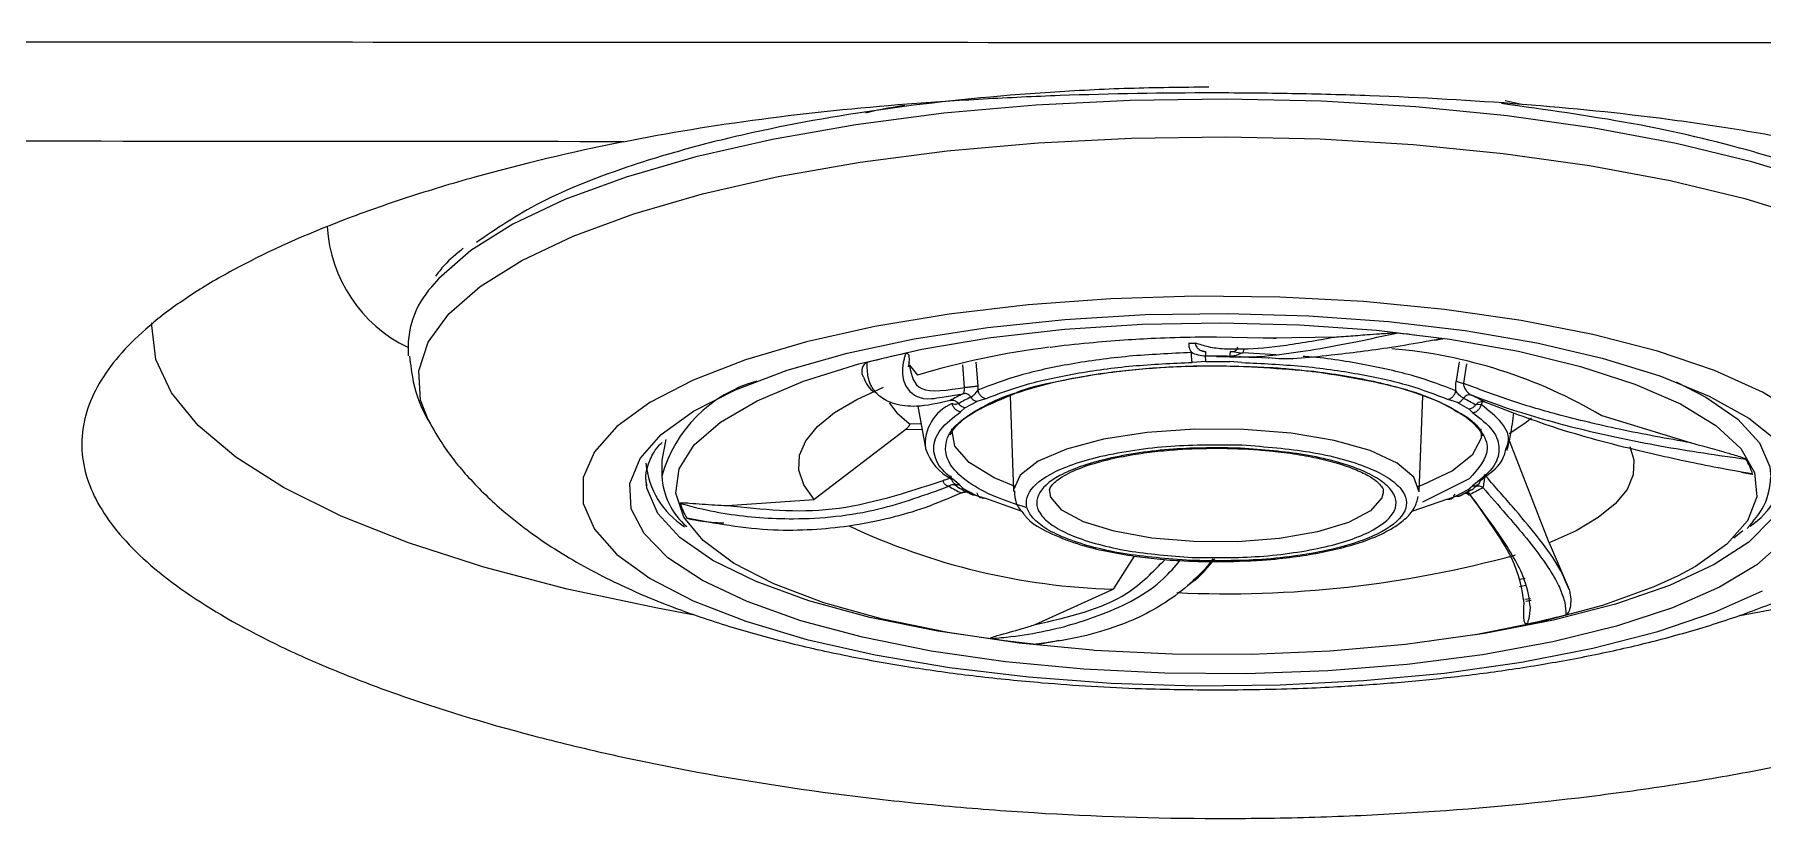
# Model space of a CAD drawing. Header units: inches. Extents: x 2 to 86, y -22 to 129.
# Drawn here: x 45.304 to 47.438, y 79.015 to 79.984 of the extents above; entities that cross this region are included whole.
import ezdxf

# ---------------------------------------------------------------- set-up
doc = ezdxf.new("R2010")
doc.units = ezdxf.units.IN
doc.header["$MEASUREMENT"] = 0
doc.layers.add('BDIM_CYAN', color=4, linetype='Continuous')

# ---------------------------------------------------------------- blocks, each defined once
blk = doc.blocks.new('2026 RHYTHM')
at = {"layer": 'BDIM_CYAN', "color": 3}
for p, q in [((44.7472, 78.9169), (44.7692, 78.9121)), ((44.3905, 78.6251), (44.4482, 78.6239)), ((44.4551, 78.6239), (44.5408, 78.6252)), ((44.3768, 78.6067), (44.3724, 78.6077)), ((44.4227, 78.6044), (44.4078, 78.6068)), ((44.4243, 78.6104), (44.4229, 78.6055)), ((44.4643, 78.6029), (44.4229, 78.6055)), ((44.0101, 78.5879), (44.011, 78.5933)), ((44.0102, 78.591), (44.0112, 78.589)), ((44.011, 78.5899), (44.0209, 78.5778)), ((44.0792, 78.5626), (44.0769, 78.5904)), ((44.0931, 78.594), (44.0955, 78.5644)), ((44.3773, 78.5946), (44.3605, 78.5935)), ((44.3773, 78.5946), (44.4068, 78.5945)), ((44.4218, 78.5934), (44.4068, 78.5945)), ((44.6902, 78.5942), (44.6864, 78.5708)), ((44.6993, 78.5916), (44.6954, 78.5677)), ((44.0955, 78.5644), (44.0956, 78.5594)), ((44.0215, 78.5395), (44.0313, 78.4855)), ((44.0513, 78.5507), (44.0772, 78.5546)), ((44.0796, 78.5374), (44.0742, 78.5324)), ((44.0796, 78.5374), (44.0944, 78.5453)), ((44.105, 78.5487), (44.0944, 78.5453)), ((44.1356, 78.5523), (44.1398, 78.4339)), ((44.6408, 78.4334), (44.6453, 78.5523)), ((44.6881, 78.5438), (44.6766, 78.5478)), ((44.6881, 78.5438), (44.7027, 78.5359)), ((44.7072, 78.5314), (44.7027, 78.5359)), ((44.7176, 78.5415), (44.7106, 78.5409)), ((44.7191, 78.5458), (44.7176, 78.5415)), ((44.0107, 78.518), (44.0254, 78.5178)), ((44.8663, 78.5277), (44.9767, 78.4941)), ((43.7103, 78.4981), (43.7053, 78.4728)), ((44.0065, 78.5107), (43.8932, 78.4243)), ((44.0268, 78.5103), (44.0065, 78.5107)), ((44.8016, 78.3705), (44.7525, 78.4965)), ((43.7053, 78.4728), (43.7053, 78.453)), ((43.6867, 78.4384), (43.6856, 78.4507)), ((44.0616, 78.4539), (44.0631, 78.4491)), ((44.0735, 78.442), (44.078, 78.4374)), ((44.0926, 78.4296), (44.078, 78.4374)), ((44.0851, 78.4319), (44.0891, 78.4314)), ((44.0926, 78.4296), (44.1041, 78.4256)), ((44.5965, 78.4349), (44.5964, 78.4324)), ((44.7027, 78.4495), (44.6449, 78.421)), ((44.7011, 78.4359), (44.6862, 78.4281)), ((44.6907, 78.4284), (44.7064, 78.4366)), ((44.7011, 78.4359), (44.7065, 78.441)), ((44.7089, 78.4384), (44.7126, 78.4422)), ((43.7861, 78.4167), (43.8932, 78.4243)), ((44.1503, 78.4093), (44.1041, 78.4256)), ((44.6757, 78.4247), (44.6316, 78.4093)), ((44.6757, 78.4247), (44.6862, 78.4281)), ((44.8016, 78.3705), (44.8261, 78.3131)), ((45.0406, 78.3855), (45.0296, 78.3762)), ((44.2888, 78.3543), (44.2626, 78.3132)), ((44.7647, 78.3258), (44.7719, 78.3271)), ((44.1664, 78.2696), (44.2626, 78.3132)), ((44.7725, 78.3178), (44.7648, 78.3164)), ((44.7704, 78.2966), (44.7696, 78.3013)), ((44.7714, 78.3009), (44.7782, 78.3018)), ((44.7725, 78.2987), (44.7792, 78.2997))]:
    blk.add_line(p, q, dxfattribs=at)
at = {"layer": 'BDIM_CYAN', "color": 3, "flags": 128}
for points in [[(44.7494, 78.8981), (44.6366, 78.9092), (44.5203, 78.9162), (44.4022, 78.9189), (44.2839, 78.9173), (44.1672, 78.9114), (44.0536, 78.9013), (43.9447, 78.8871), (43.842, 78.8691), (43.7471, 78.8474), (43.6612, 78.8225), (43.5855, 78.7946), (43.5212, 78.7642), (43.469, 78.7316), (43.4298, 78.6973), (43.4208, 78.687)], [(45.3607, 78.6845), (45.3574, 78.6886), (45.3208, 78.7232), (45.2711, 78.7563), (45.2091, 78.7873), (45.1356, 78.8158), (45.0516, 78.8415), (44.9584, 78.864), (44.8571, 78.883), (44.7494, 78.8981)], [(43.4168, 78.5218), (43.407, 78.547), (43.4049, 78.5829), (43.4166, 78.6186), (43.442, 78.6536), (43.4807, 78.6874), (43.5322, 78.7195), (43.5958, 78.7496), (43.6705, 78.7771), (43.7553, 78.8018), (43.849, 78.8231), (43.9503, 78.8409), (44.0578, 78.8549), (44.17, 78.8648), (44.2853, 78.8707), (44.402, 78.8723), (44.5186, 78.8696), (44.6334, 78.8628), (44.7447, 78.8518)], [(44.7447, 78.8518), (44.8511, 78.8368), (44.951, 78.8181), (45.0431, 78.7959), (45.126, 78.7706), (45.1986, 78.7424), (45.2598, 78.7117), (45.3088, 78.6791), (45.3449, 78.645), (45.3677, 78.6097), (45.3767, 78.574), (45.3718, 78.5381), (45.3639, 78.5196)], [(44.6719, 78.659), (44.5719, 78.6686), (44.4686, 78.6741), (44.3639, 78.6752), (44.2597, 78.6721), (44.1578, 78.6647), (44.0601, 78.6532), (43.9682, 78.6379), (43.8839, 78.6189), (43.8087, 78.5966), (43.7438, 78.5714), (43.6904, 78.5438), (43.6496, 78.5142), (43.6219, 78.4832), (43.608, 78.4513), (43.608, 78.4192), (43.622, 78.3873), (43.6497, 78.3562), (43.6906, 78.3266), (43.744, 78.2989), (43.8089, 78.2736), (43.8842, 78.2512), (43.9686, 78.232), (44.0604, 78.2165), (44.1582, 78.2049), (44.2601, 78.1973), (44.3643, 78.194), (44.469, 78.195), (44.5722, 78.2003), (44.6723, 78.2097), (44.7673, 78.2232), (44.8555, 78.2404), (44.9355, 78.2611), (45.0057, 78.2849), (45.065, 78.3113)], [(45.1121, 78.528), (45.0648, 78.5567), (45.0055, 78.5833), (44.9352, 78.6072), (44.8552, 78.628), (44.7669, 78.6454), (44.6719, 78.659)], [(43.7457, 78.2813), (43.6998, 78.2897), (43.5883, 78.3134), (43.4853, 78.3405), (43.392, 78.3707), (43.3092, 78.4037), (43.2378, 78.4391), (43.1787, 78.4766), (43.1324, 78.5157), (43.0995, 78.5561), (43.0802, 78.5973), (43.0749, 78.6389), (43.0751, 78.6426)], [(44.1297, 78.2236), (44.038, 78.2368), (43.9531, 78.2539), (43.8768, 78.2743), (43.8104, 78.2979), (43.7554, 78.324), (43.7127, 78.3522), (43.6832, 78.382), (43.6674, 78.4127), (43.6657, 78.4438), (43.6782, 78.4746), (43.7044, 78.5046), (43.7441, 78.5332), (43.7963, 78.5598), (43.8601, 78.5838), (43.9342, 78.6049), (44.0171, 78.6227), (44.1074, 78.6367), (44.2031, 78.6467), (44.3025, 78.6525), (44.4036, 78.654), (44.5044, 78.6512), (44.603, 78.6441), (44.6975, 78.6328), (44.786, 78.6176), (44.8668, 78.5988), (44.9383, 78.5768), (44.9992, 78.5519), (45.0482, 78.5246), (45.0844, 78.4956)], [(45.091, 78.3728), (45.0579, 78.3434), (45.0119, 78.3158), (44.9538, 78.2904), (44.8847, 78.2677), (44.8059, 78.2483), (44.7191, 78.2324), (44.6259, 78.2203), (44.5281, 78.2124), (44.4276, 78.2087), (44.3264, 78.2094), (44.2265, 78.2144), (44.1297, 78.2236)], [(44.2374, 78.2378), (44.1465, 78.2466), (44.0585, 78.2596), (43.9776, 78.2764), (43.9055, 78.2966), (43.8437, 78.3198), (43.7936, 78.3456), (43.7561, 78.3733), (43.7322, 78.4023), (43.7224, 78.4321), (43.7267, 78.4621), (43.7452, 78.4915), (43.7775, 78.5197), (43.8228, 78.5462), (43.8802, 78.5703), (43.9485, 78.5917), (44.0262, 78.6097), (44.1116, 78.6241), (44.203, 78.6345), (44.2984, 78.6407), (44.3957, 78.6425), (44.493, 78.64), (44.588, 78.6332), (44.6788, 78.6221), (44.7635, 78.6072), (44.8402, 78.5886), (44.9074, 78.5668), (44.9635, 78.5423), (45.0074, 78.5155), (45.0381, 78.487), (45.0551, 78.4575), (45.0578, 78.4276), (45.0464, 78.3978), (45.0209, 78.369), (44.9821, 78.3415), (44.9607, 78.33)], [(45.7057, 78.6426), (45.7036, 78.6061), (45.688, 78.5648), (45.6587, 78.5242), (45.616, 78.4848), (45.5603, 78.4469), (45.4922, 78.411), (45.4124, 78.3775), (45.3217, 78.3466), (45.2212, 78.3188), (45.1119, 78.2944), (45.0371, 78.2805)], [(43.8932, 78.4243), (43.8804, 78.4422), (43.8745, 78.4604), (43.8753, 78.4787), (43.8831, 78.4968), (43.8975, 78.5145), (43.9186, 78.5316), (43.9459, 78.5478), (43.9791, 78.5629)], [(44.9584, 78.5693), (44.9949, 78.5506), (45.0346, 78.5232), (45.0612, 78.4943), (45.0741, 78.4645), (45.0753, 78.4516)], [(43.9862, 78.5434), (43.9956, 78.5312), (44.0107, 78.518)], [(44.7522, 78.5057), (44.7715, 78.5183), (44.7797, 78.5251)], [(44.1418, 78.4403), (44.1157, 78.451), (44.0847, 78.4698), (44.0671, 78.4901), (44.0636, 78.5111), (44.0637, 78.5119)], [(44.6408, 78.4334), (44.6344, 78.4516), (44.6138, 78.4691), (44.5802, 78.4845), (44.5356, 78.4971), (44.4825, 78.506), (44.4241, 78.5107), (44.3637, 78.511), (44.3048, 78.5069), (44.251, 78.4986), (44.2052, 78.4865), (44.1702, 78.4715), (44.1479, 78.4542), (44.1398, 78.4359), (44.1398, 78.4339)], [(44.717, 78.5113), (44.7172, 78.4998), (44.7064, 78.479), (44.6818, 78.4595), (44.6445, 78.4419), (44.6388, 78.4398)], [(44.9011, 78.4895), (44.9062, 78.473), (44.9053, 78.4548), (44.8976, 78.4366), (44.8831, 78.4189), (44.8621, 78.4018), (44.8348, 78.3856), (44.8016, 78.3705)], [(44.1674, 78.2449), (44.1372, 78.2483), (44.0462, 78.2615), (43.9621, 78.2785), (43.8868, 78.299), (43.8218, 78.3226), (43.7683, 78.3488), (43.7275, 78.3771), (43.7002, 78.4068), (43.6869, 78.4374), (43.6867, 78.4384)], [(44.5964, 78.4324), (44.5946, 78.4261), (44.5805, 78.4101), (44.5534, 78.3959), (44.5151, 78.3843), (44.4684, 78.3761), (44.4163, 78.372), (44.3625, 78.3721), (44.3105, 78.3765), (44.264, 78.3848), (44.2261, 78.3966), (44.1994, 78.411), (44.1857, 78.427), (44.1841, 78.4365)], [(45.095, 78.4493), (45.0927, 78.4316), (45.0773, 78.4011), (45.048, 78.3716), (45.0053, 78.3437), (44.95, 78.318), (44.8834, 78.2949), (44.8067, 78.275), (44.7216, 78.2587), (44.7043, 78.256)], [(44.9607, 78.33), (44.9306, 78.3161), (44.8675, 78.2933), (44.7944, 78.2736), (44.7126, 78.2573), (44.6239, 78.2449), (44.5303, 78.2366), (44.4336, 78.2326), (44.3361, 78.2329), (44.2397, 78.2376), (44.2374, 78.2378)]]:
    blk.add_lwpolyline(points, dxfattribs=at)
at = {"layer": 'BDIM_CYAN', "color": 3}
for centre, radius, start, end in [((43.4684, 78.7715), 0.177, 183.3628, 244.1633), ((43.5048, 78.6111), 0.1132, 137.875, 184.7094), ((44.4209, 76.879), 1.7613, 81.9023, 83.7368), ((44.2502, 77.4725), 1.1582, 102.1509, 104.5771), ((44.3104, 77.6095), 1.0107, 97.2064, 106.6428), ((44.3893, 77.4279), 1.1732, 89.122, 90.6009), ((44.5563, 78.0036), 0.6089, 59.3955, 85.2197), ((43.8683, 78.4075), 0.1693, 105.7209, 164.387), ((44.0843, 78.4929), 0.0537, 112.3866, 186.2105), ((44.1732, 78.3526), 0.2237, 115.4156, 119.9773), ((44.18, 78.3548), 0.2167, 115.4155, 119.9773), ((44.6038, 78.3607), 0.2095, 59.3521, 64.0174), ((44.6107, 78.3587), 0.2163, 59.3522, 64.0174), ((44.0947, 78.5086), 0.0674, 198.6585, 242.0435), ((44.9757, 78.4321), 0.0806, 16.9609, 31.3165), ((43.7883, 78.4778), 0.1031, 184.9027, 237.8102), ((43.7932, 78.4576), 0.0881, 182.9381, 229.4096), ((44.9927, 78.4768), 0.1027, 303.6348, 354.853), ((44.17, 78.6266), 0.2163, 239.3522, 244.0173), ((44.1769, 78.6202), 0.2095, 239.3521, 244.0174), ((44.5963, 78.6347), 0.2263, 295.4708, 298.5683), ((44.6075, 78.6328), 0.2238, 295.4164, 299.9769), ((43.8049, 78.443), 0.0806, 196.9609, 211.3165), ((44.2872, 79.134), 0.8211, 244.7268, 268.2819), ((44.403, 79.6547), 1.3471, 267.373, 285.3531), ((44.5303, 79.4026), 1.1582, 282.1509, 284.5773), ((44.3597, 79.9961), 1.7613, 261.9023, 263.737)]:
    blk.add_arc(centre, radius, start, end, dxfattribs=at)
for points, knots in [([(46.041, 78.9888), (45.7893, 78.9886), (45.2784, 78.9883), (44.5009, 78.9884), (43.7009, 78.9887), (42.8784, 78.9893), (41.856, 78.9904), (40.6633, 78.9922), (39.33, 78.9949), (38.4633, 78.9973), (38.041, 78.9986)], [0, 0, 0, 0, 0.0943803, 0.1915681, 0.2915658, 0.3943756, 0.5, 0.6749705, 0.841634, 1, 1, 1, 1]), ([(44.3811, 78.9336), (44.3481, 78.9333), (44.2822, 78.9326), (44.1505, 78.9259), (43.99, 78.9101), (43.8437, 78.8844), (43.7394, 78.8589), (43.6473, 78.8311), (43.5509, 78.793), (43.5006, 78.7585), (43.4762, 78.7417)], [0, 0, 0, 0, 0.084689, 0.169396, 0.342164, 0.514933, 0.599621, 0.684328, 0.846754, 1, 1, 1, 1]), ([(43.6577, 78.8662), (43.713, 78.8773), (43.7698, 78.8865), (43.8867, 78.9019), (43.9467, 78.9081), (44.0393, 78.9153), (44.0708, 78.9174), (44.1339, 78.9209), (44.1655, 78.9224), (44.2604, 78.9258), (44.324, 78.9269), (44.4196, 78.9268), (44.4516, 78.9265), (44.5156, 78.9254), (44.5477, 78.9245), (44.6438, 78.921), (44.7065, 78.9175), (44.8293, 78.9079), (44.8895, 78.9018), (44.9779, 78.8902), (45.0071, 78.8859), (45.0645, 78.8765), (45.0927, 78.8714), (45.1204, 78.8658)], [0, 0, 0, 0, 0.125, 0.125, 0.25, 0.25, 0.3125, 0.3125, 0.375, 0.375, 0.5, 0.5, 0.5625, 0.5625, 0.625, 0.625, 0.75, 0.75, 0.875, 0.875, 0.9375, 0.9375, 1, 1, 1, 1]), ([(43.9571, 78.9019), (43.9586, 78.9023), (43.9724, 78.9063), (43.9897, 78.9089), (44.0052, 78.9112)], [0, 0, 0, 0, 0.107922, 1, 1, 1, 1]), ([(45.2099, 78.7948), (45.202, 78.7993), (45.1784, 78.8126), (45.1241, 78.832), (45.0344, 78.8605), (44.9094, 78.8901), (44.7969, 78.9057), (44.7424, 78.9133)], [0, 0, 0, 0, 0.080089, 0.240698, 0.401341, 0.709375, 1, 1, 1, 1]), ([(43.6577, 78.8662), (43.371, 78.8664), (42.7976, 78.8668), (41.9376, 78.8677), (41.1498, 78.8688), (40.6486, 78.8696), (40.4342, 78.8699)], [0, 0, 0, 0, 0.266821, 0.533639, 0.800458, 1, 1, 1, 1]), ([(43.6578, 78.8662), (43.5927, 78.853), (43.5314, 78.8384), (43.4453, 78.8143), (43.4175, 78.8059), (43.3773, 78.7928), (43.3642, 78.7883), (43.3384, 78.7792), (43.3258, 78.7746), (43.2644, 78.7512), (43.2207, 78.7316), (43.1629, 78.7009), (43.145, 78.6905), (43.1201, 78.6745), (43.1121, 78.6691), (43.0968, 78.6582), (43.0895, 78.6527), (43.055, 78.6251), (43.0336, 78.6028), (43.0104, 78.5688), (43.0041, 78.5573), (42.9947, 78.5343), (42.9915, 78.5227), (42.9865, 78.4876), (42.9895, 78.4644), (43.0073, 78.4183), (43.0222, 78.3954), (43.0642, 78.3495), (43.0909, 78.3273), (43.1548, 78.2839), (43.1922, 78.2628), (43.2458, 78.2371), (43.2568, 78.232), (43.2795, 78.222), (43.2911, 78.2171), (43.3267, 78.2025), (43.3515, 78.193), (43.4291, 78.1656), (43.4851, 78.1484), (43.5756, 78.1246), (43.607, 78.117), (43.6708, 78.1027), (43.7034, 78.096), (43.8031, 78.0772), (43.8722, 78.0664), (43.962, 78.0553), (43.9802, 78.0532), (44.0168, 78.0493), (44.0352, 78.0475), (44.0907, 78.0424), (44.1278, 78.0395), (44.2396, 78.0326), (44.3148, 78.0302), (44.4096, 78.03), (44.4286, 78.0301), (44.4667, 78.0306), (44.4859, 78.031), (44.5429, 78.0326), (44.5806, 78.0342), (44.6926, 78.0407), (44.7657, 78.0471), (44.8554, 78.0578), (44.8732, 78.0601), (44.9087, 78.0649), (44.9264, 78.0675), (44.979, 78.0754), (45.0131, 78.0812), (45.1131, 78.0998), (45.1764, 78.1139), (45.2665, 78.1374), (45.2957, 78.1456), (45.3524, 78.1629), (45.3795, 78.1718), (45.4573, 78.1992), (45.5044, 78.2186), (45.5681, 78.2491), (45.5881, 78.2595), (45.6164, 78.2756), (45.6255, 78.281), (45.6429, 78.2918), (45.6513, 78.2972), (45.6912, 78.3245), (45.7175, 78.3468), (45.7485, 78.3809), (45.7574, 78.3923), (45.7686, 78.4097), (45.772, 78.4156), (45.7779, 78.4273), (45.7805, 78.4331), (45.7915, 78.4622), (45.7942, 78.4854), (45.7892, 78.5202), (45.7859, 78.5318), (45.7764, 78.5551), (45.77, 78.5667), (45.7465, 78.6012), (45.7249, 78.6236), (45.6838, 78.6565), (45.6686, 78.6673), (45.6437, 78.6834), (45.635, 78.6887), (45.6169, 78.6993), (45.6074, 78.7046), (45.5587, 78.7305), (45.5148, 78.7502), (45.4418, 78.7782), (45.4162, 78.7872), (45.3628, 78.8047), (45.3348, 78.8133), (45.2475, 78.8378), (45.1856, 78.8526), (45.1203, 78.8658)], [0, 0, 0, 0, 0.03125, 0.03125, 0.046875, 0.046875, 0.054687, 0.054687, 0.0625, 0.0625, 0.09375, 0.09375, 0.109375, 0.109375, 0.117187, 0.117187, 0.125, 0.125, 0.15625, 0.15625, 0.171875, 0.171875, 0.1875, 0.1875, 0.21875, 0.21875, 0.25, 0.25, 0.28125, 0.28125, 0.3125, 0.3125, 0.320312, 0.320312, 0.328125, 0.328125, 0.34375, 0.34375, 0.375, 0.375, 0.390625, 0.390625, 0.40625, 0.40625, 0.4375, 0.4375, 0.445313, 0.445313, 0.453125, 0.453125, 0.46875, 0.46875, 0.5, 0.5, 0.507813, 0.507813, 0.515625, 0.515625, 0.53125, 0.53125, 0.5625, 0.5625, 0.570313, 0.570313, 0.578125, 0.578125, 0.59375, 0.59375, 0.625, 0.625, 0.640625, 0.640625, 0.65625, 0.65625, 0.6875, 0.6875, 0.703125, 0.703125, 0.710938, 0.710938, 0.71875, 0.71875, 0.75, 0.75, 0.765625, 0.765625, 0.773438, 0.773438, 0.78125, 0.78125, 0.8125, 0.8125, 0.828125, 0.828125, 0.84375, 0.84375, 0.875, 0.875, 0.890625, 0.890625, 0.898438, 0.898438, 0.90625, 0.90625, 0.9375, 0.9375, 0.953125, 0.953125, 0.96875, 0.96875, 1, 1, 1, 1]), ([(43.4598, 78.7345), (43.4515, 78.7276), (43.438, 78.7165), (43.4289, 78.7045), (43.4254, 78.6999)], [0, 0, 0, 0, 0.616319, 1, 1, 1, 1]), ([(44.1849, 78.6123), (44.1851, 78.6124), (44.1996, 78.6146), (44.2305, 78.6177), (44.274, 78.6214), (44.318, 78.6238), (44.3564, 78.625), (44.3817, 78.6251), (44.3905, 78.6251)], [0, 0, 0, 0, 0.0028, 0.251486, 0.465191, 0.649278, 0.877724, 1, 1, 1, 1]), ([(44.5408, 78.6252), (44.5189, 78.6213), (44.4753, 78.6136), (44.434, 78.6093), (44.4154, 78.6098), (44.4114, 78.6099)], [0, 0, 0, 0, 0.442327, 0.878794, 1, 1, 1, 1]), ([(44.4179, 78.6008), (44.4208, 78.6006), (44.4343, 78.5998), (44.4652, 78.6026), (44.5114, 78.6092), (44.5615, 78.6185), (44.5968, 78.6263), (44.613, 78.6298)], [0, 0, 0, 0, 0.063917, 0.300473, 0.546678, 0.790458, 1, 1, 1, 1]), ([(44.4482, 78.6239), (44.4524, 78.6238), (44.4578, 78.6238), (44.4631, 78.6235), (44.4643, 78.6234)], [0, 0, 0, 0, 0.782493, 1, 1, 1, 1]), ([(44.669, 78.6228), (44.6682, 78.6226), (44.666, 78.6222), (44.6595, 78.621), (44.6392, 78.6174), (44.5936, 78.6096), (44.5257, 78.6013), (44.4747, 78.5961), (44.4555, 78.5992), (44.4554, 78.5992)], [0, 0, 0, 0, 0.009794, 0.026163, 0.078431, 0.256918, 0.59078, 0.998949, 1, 1, 1, 1]), ([(44.5408, 78.6252), (44.545, 78.6255), (44.5565, 78.6263), (44.5736, 78.6276), (44.5898, 78.6288), (44.6015, 78.6295), (44.6087, 78.6301), (44.6126, 78.6299), (44.613, 78.6298)], [0, 0, 0, 0, 0.191782, 0.518998, 0.728969, 0.85611, 0.98384, 1, 1, 1, 1]), ([(44.669, 78.6228), (44.6691, 78.6228), (44.6693, 78.6227), (44.6696, 78.6227), (44.6697, 78.6226), (44.6697, 78.6225), (44.6693, 78.6223), (44.6666, 78.6216), (44.6626, 78.6211), (44.6589, 78.6208), (44.6578, 78.6207)], [0, 0, 0, 0, 0.02187, 0.043955, 0.063949, 0.085801, 0.123163, 0.239845, 0.776402, 1, 1, 1, 1]), ([(43.3935, 78.6013), (43.3947, 78.5906), (43.3979, 78.563), (43.4082, 78.5348), (43.4181, 78.5199), (43.419, 78.5185)], [0, 0, 0, 0, 0.3625368, 0.9401734, 1, 1, 1, 1]), ([(44.0065, 78.6048), (44.0064, 78.6044), (44.0061, 78.6036), (44.0053, 78.6011), (44.0033, 78.5935), (44.001, 78.5773), (44.0079, 78.5576), (44.0264, 78.5461), (44.0469, 78.5499), (44.0513, 78.5507)], [0, 0, 0, 0, 0.008821, 0.023561, 0.070628, 0.23135, 0.531987, 0.899535, 1, 1, 1, 1]), ([(44.0065, 78.6048), (44.0066, 78.6048), (44.0068, 78.6048), (44.0071, 78.6049), (44.0075, 78.6049), (44.0079, 78.6048), (44.0085, 78.6046), (44.0097, 78.6038), (44.0109, 78.6001), (44.0105, 78.5955), (44.0103, 78.5921), (44.0102, 78.591)], [0, 0, 0, 0, 0.005501, 0.011055, 0.016084, 0.02158, 0.030977, 0.060324, 0.195274, 0.730604, 1, 1, 1, 1]), ([(44.3595, 78.6056), (44.3335, 78.6045), (44.2816, 78.6021), (44.2095, 78.5921), (44.1449, 78.5782), (44.112, 78.5656), (44.0956, 78.5594)], [0, 0, 0, 0, 0.25, 0.5, 0.75, 1, 1, 1, 1]), ([(44.3561, 78.6176), (44.3562, 78.6156), (44.3562, 78.6113), (44.3583, 78.6076), (44.3595, 78.6056)], [0, 0, 0, 0, 0.459104, 1, 1, 1, 1]), ([(44.3561, 78.6176), (44.357, 78.6175), (44.3588, 78.6174), (44.3611, 78.6173), (44.3631, 78.6173), (44.3639, 78.6174), (44.3643, 78.6174)], [0, 0, 0, 0, 0.245337, 0.5, 0.754663, 1, 1, 1, 1]), ([(44.377, 78.6011), (44.374, 78.6014), (44.3679, 78.602), (44.3623, 78.6044), (44.3595, 78.6056)], [0, 0, 0, 0, 0.4907456, 1, 1, 1, 1]), ([(44.3643, 78.6174), (44.3644, 78.6168), (44.3645, 78.6154), (44.3657, 78.6127), (44.3681, 78.6099), (44.372, 78.6075), (44.375, 78.6071), (44.3765, 78.6068)], [0, 0, 0, 0, 0.111418, 0.230072, 0.482003, 0.743082, 1, 1, 1, 1]), ([(44.4114, 78.6099), (44.4076, 78.6099), (44.3961, 78.6099), (44.3802, 78.6121), (44.3696, 78.6157), (44.3643, 78.6174)], [0, 0, 0, 0, 0.196613, 0.601591, 1, 1, 1, 1]), ([(44.3905, 78.6007), (44.4119, 78.6005), (44.4339, 78.6003), (44.455, 78.5992), (44.4554, 78.5992)], [0, 0, 0, 0, 0.980678, 1, 1, 1, 1]), ([(44.4229, 78.6055), (44.4209, 78.6047), (44.4174, 78.6032), (44.4123, 78.6012), (44.409, 78.6011), (44.4073, 78.601)], [0, 0, 0, 0, 0.40286, 0.687897, 1, 1, 1, 1]), ([(44.4078, 78.6068), (44.4089, 78.6068), (44.411, 78.6067), (44.4135, 78.6077), (44.4151, 78.609), (44.4159, 78.6101), (44.4165, 78.6114), (44.4166, 78.6123), (44.4166, 78.6128)], [0, 0, 0, 0, 0.27767, 0.532627, 0.651875, 0.767289, 0.882123, 1, 1, 1, 1]), ([(44.686, 78.5584), (44.6697, 78.5648), (44.6371, 78.5774), (44.5723, 78.5913), (44.5245, 78.5992), (44.4981, 78.6008), (44.4973, 78.6009)], [0, 0, 0, 0, 0.329878, 0.659756, 0.989633, 1, 1, 1, 1]), ([(43.9545, 78.5751), (43.954, 78.5761), (43.9527, 78.5787), (43.9524, 78.583), (43.9532, 78.5873), (43.9551, 78.5904), (43.956, 78.5924), (43.9585, 78.5933), (43.9587, 78.5934)], [0, 0, 0, 0, 0.191797, 0.519052, 0.729035, 0.856173, 0.983899, 1, 1, 1, 1]), ([(44.0614, 78.5464), (44.0469, 78.543), (44.0265, 78.5384), (44.0053, 78.5396), (43.9927, 78.542), (43.9789, 78.5475), (43.9668, 78.5578), (43.9591, 78.5738), (43.9589, 78.5871), (43.9587, 78.5934)], [0, 0, 0, 0, 0.229238, 0.322198, 0.414546, 0.50635, 0.67863, 0.847274, 1, 1, 1, 1]), ([(44.0112, 78.589), (44.0136, 78.5774), (44.0185, 78.553), (44.0584, 78.5593), (44.0792, 78.5626)], [0, 0, 0, 0, 0.478169, 1, 1, 1, 1]), ([(44.105, 78.5487), (44.1207, 78.5547), (44.1525, 78.5668), (44.2153, 78.5804), (44.2854, 78.5901), (44.3356, 78.5924), (44.3605, 78.5935)], [0, 0, 0, 0, 0.2470114, 0.5, 0.7529886, 1, 1, 1, 1]), ([(44.142, 78.5554), (44.1427, 78.5558), (44.1552, 78.5621), (44.1952, 78.5706), (44.2532, 78.5815), (44.3191, 78.5878), (44.4067, 78.5911), (44.4696, 78.5859), (44.5105, 78.5825)], [0, 0, 0, 0, 0.0105841, 0.1782793, 0.3495333, 0.5207873, 0.6884826, 1, 1, 1, 1]), ([(44.142, 78.5555), (44.1573, 78.5602), (44.1858, 78.569), (44.2331, 78.5778), (44.2746, 78.5834), (44.313, 78.5869), (44.3509, 78.589), (44.3775, 78.5892), (44.3904, 78.5894)], [0, 0, 0, 0, 0.231419, 0.432178, 0.589027, 0.715371, 0.861332, 1, 1, 1, 1]), ([(44.3904, 78.5894), (44.4128, 78.5889), (44.4438, 78.5883), (44.4816, 78.5856), (44.4969, 78.5838), (44.5041, 78.5829)], [0, 0, 0, 0, 0.5765253, 0.801814, 1, 1, 1, 1]), ([(44.4218, 78.5934), (44.4466, 78.5922), (44.4968, 78.5898), (44.5668, 78.5799), (44.6294, 78.5661), (44.661, 78.5538), (44.6766, 78.5478)], [0, 0, 0, 0, 0.247011, 0.5, 0.752989, 1, 1, 1, 1]), ([(44.5041, 78.5829), (44.5103, 78.5823), (44.5301, 78.5802), (44.5617, 78.575), (44.5979, 78.5674), (44.6305, 78.5583), (44.6579, 78.5483), (44.6767, 78.5399), (44.6849, 78.5347), (44.6872, 78.5332)], [0, 0, 0, 0, 0.078735, 0.249728, 0.426569, 0.602701, 0.774216, 0.936143, 1, 1, 1, 1]), ([(44.5105, 78.5825), (44.548, 78.5765), (44.6057, 78.5673), (44.6608, 78.5483), (44.6792, 78.5376), (44.6871, 78.533)], [0, 0, 0, 0, 0.514545, 0.791534, 1, 1, 1, 1]), ([(43.9545, 78.5751), (43.9574, 78.5678), (43.9607, 78.5597), (43.97, 78.5563), (43.971, 78.5559)], [0, 0, 0, 0, 0.897606, 1, 1, 1, 1]), ([(44.0772, 78.5546), (44.0774, 78.5549), (44.0779, 78.5553), (44.0785, 78.5568), (44.0789, 78.5584), (44.0791, 78.5598), (44.0792, 78.5612), (44.0792, 78.5621), (44.0792, 78.5626)], [0, 0, 0, 0, 0.277558, 0.532524, 0.651825, 0.767232, 0.882131, 1, 1, 1, 1]), ([(44.0955, 78.5644), (44.095, 78.5643), (44.094, 78.5641), (44.092, 78.5637), (44.0896, 78.5633), (44.087, 78.563), (44.0844, 78.5627), (44.0822, 78.5626), (44.0804, 78.5625), (44.0795, 78.5626), (44.0792, 78.5626)], [0, 0, 0, 0, 0.112211, 0.235183, 0.366441, 0.502102, 0.637431, 0.767756, 0.88937, 1, 1, 1, 1]), ([(44.0956, 78.5594), (44.095, 78.5586), (44.0942, 78.5576), (44.0929, 78.5558), (44.0914, 78.554), (44.0894, 78.5518), (44.0878, 78.5509), (44.087, 78.5505)], [0, 0, 0, 0, 0.2243069, 0.303573, 0.4738275, 0.7457286, 1, 1, 1, 1]), ([(44.6864, 78.5708), (44.686, 78.5689), (44.6853, 78.5648), (44.6858, 78.5607), (44.686, 78.5584)], [0, 0, 0, 0, 0.459354, 1, 1, 1, 1]), ([(44.6956, 78.549), (44.6937, 78.5504), (44.6903, 78.5528), (44.6873, 78.5567), (44.686, 78.5584)], [0, 0, 0, 0, 0.571403, 1, 1, 1, 1]), ([(44.6864, 78.5708), (44.6869, 78.5705), (44.688, 78.5699), (44.6903, 78.569), (44.6928, 78.5682), (44.6946, 78.5679), (44.6954, 78.5677)], [0, 0, 0, 0, 0.245337, 0.5, 0.754663, 1, 1, 1, 1]), ([(44.9767, 78.4941), (44.9473, 78.4994), (44.8934, 78.509), (44.8167, 78.5273), (44.7517, 78.5462), (44.714, 78.5606), (44.6954, 78.5677)], [0, 0, 0, 0, 0.317509, 0.5834805, 0.7948327, 1, 1, 1, 1]), ([(44.6954, 78.5677), (44.6955, 78.567), (44.6956, 78.5655), (44.6966, 78.5625), (44.6986, 78.5589), (44.7017, 78.5553), (44.7042, 78.5538), (44.7055, 78.5531)], [0, 0, 0, 0, 0.111469, 0.230184, 0.482261, 0.743373, 1, 1, 1, 1]), ([(44.1552, 78.4142), (44.1425, 78.4183), (44.1139, 78.4275), (44.0825, 78.445), (44.0609, 78.4651), (44.0515, 78.4919), (44.0685, 78.5248), (44.1178, 78.5453), (44.142, 78.5554)], [0, 0, 0, 0, 0.108114, 0.244166, 0.380218, 0.513442, 0.760925, 1, 1, 1, 1]), ([(44.0618, 78.5042), (44.0618, 78.5041), (44.0615, 78.5033), (44.064, 78.5091), (44.07, 78.5163), (44.0828, 78.528), (44.1058, 78.5413), (44.127, 78.5514), (44.1416, 78.5555), (44.142, 78.5555)], [0, 0, 0, 0, 0.010984, 0.116542, 0.274467, 0.437394, 0.711734, 0.993281, 1, 1, 1, 1]), ([(44.0717, 78.5425), (44.0702, 78.542), (44.0674, 78.5412), (44.0649, 78.5422), (44.0638, 78.5426)], [0, 0, 0, 0, 0.5714036, 1, 1, 1, 1]), ([(44.087, 78.5505), (44.0863, 78.5514), (44.0849, 78.5531), (44.0822, 78.5547), (44.0795, 78.5552), (44.0779, 78.5548), (44.0772, 78.5546)], [0, 0, 0, 0, 0.2666892, 0.5311152, 0.7787539, 1, 1, 1, 1]), ([(44.087, 78.5505), (44.0875, 78.5498), (44.0886, 78.5485), (44.0904, 78.5469), (44.0924, 78.5458), (44.0938, 78.5454), (44.0944, 78.5453)], [0, 0, 0, 0, 0.257259, 0.51339, 0.762603, 1, 1, 1, 1]), ([(44.7055, 78.5531), (44.7205, 78.5475), (44.7495, 78.5367), (44.7964, 78.5225), (44.8432, 78.5102), (44.8914, 78.4995), (44.96, 78.486), (45.0097, 78.4789), (45.0446, 78.474)], [0, 0, 0, 0, 0.135552, 0.260798, 0.405842, 0.535564, 0.673856, 1, 1, 1, 1]), ([(44.7106, 78.5409), (44.7113, 78.5418), (44.7128, 78.5435), (44.7157, 78.5449), (44.7186, 78.5454), (44.7202, 78.545), (44.721, 78.5448)], [0, 0, 0, 0, 0.266689, 0.531115, 0.778754, 1, 1, 1, 1]), ([(44.7479, 78.4864), (44.7491, 78.4892), (44.7538, 78.4999), (44.7454, 78.519), (44.7269, 78.534), (44.7176, 78.5415)], [0, 0, 0, 0, 0.147703, 0.573851, 1, 1, 1, 1]), ([(45.0528, 78.4556), (45.0521, 78.4557), (45.0502, 78.456), (45.0445, 78.457), (45.0262, 78.4602), (44.9829, 78.4683), (44.9075, 78.4848), (44.8128, 78.5096), (44.7496, 78.5338), (44.721, 78.5448)], [0, 0, 0, 0, 0.007325, 0.019566, 0.058651, 0.192116, 0.441769, 0.746986, 1, 1, 1, 1]), ([(43.4139, 78.5275), (43.4202, 78.5159), (43.4342, 78.49), (43.4668, 78.4492), (43.5146, 78.4032), (43.5768, 78.3585), (43.6482, 78.3199), (43.7201, 78.2897), (43.7913, 78.2658), (43.8637, 78.2461), (43.9387, 78.2296), (44.0158, 78.2161), (44.0945, 78.2054), (44.1677, 78.1981), (44.2359, 78.1932), (44.3076, 78.1897), (44.3592, 78.1892), (44.39, 78.1889)], [0, 0, 0, 0, 0.045956, 0.102132, 0.164906, 0.25021, 0.336216, 0.416066, 0.488939, 0.558389, 0.628845, 0.697503, 0.762229, 0.828958, 0.877997, 0.927008, 1, 1, 1, 1]), ([(44.0107, 78.518), (44.0108, 78.5178), (44.0111, 78.5175), (44.0112, 78.5167), (44.0109, 78.5157), (44.0102, 78.5144), (44.0087, 78.5126), (44.0074, 78.5114), (44.0065, 78.5107)], [0, 0, 0, 0, 0.127623, 0.255996, 0.374285, 0.494115, 0.688929, 1, 1, 1, 1]), ([(44.0735, 78.442), (44.0644, 78.4492), (44.046, 78.4637), (44.0388, 78.4873), (44.0463, 78.5108), (44.065, 78.5253), (44.0742, 78.5324)], [0, 0, 0, 0, 0.2470116, 0.5, 0.7529884, 1, 1, 1, 1]), ([(44.39, 78.1889), (44.4259, 78.1892), (44.4762, 78.1897), (44.5494, 78.1933), (44.6105, 78.1975), (44.6811, 78.2044), (44.7524, 78.2136), (44.8242, 78.2255), (44.8947, 78.2399), (44.9632, 78.2572), (45.0298, 78.2777), (45.0949, 78.3022), (45.159, 78.332), (45.2209, 78.3684), (45.2778, 78.4116), (45.324, 78.4585), (45.352, 78.4971), (45.3635, 78.519), (45.3669, 78.5255)], [0, 0, 0, 0, 0.08478, 0.118822, 0.174937, 0.232304, 0.293012, 0.35549, 0.420438, 0.486328, 0.553215, 0.623334, 0.696064, 0.771257, 0.845354, 0.913975, 0.974404, 1, 1, 1, 1]), ([(44.6871, 78.533), (44.6903, 78.5314), (44.7052, 78.5237), (44.7189, 78.5082), (44.7307, 78.4814), (44.7137, 78.4621), (44.7027, 78.4495)], [0, 0, 0, 0, 0.064764, 0.310991, 0.552103, 1, 1, 1, 1]), ([(44.6872, 78.5332), (44.6903, 78.5314), (44.6974, 78.5272), (44.7062, 78.5201), (44.7138, 78.512), (44.7178, 78.5063), (44.7192, 78.5024), (44.719, 78.5032), (44.719, 78.5033)], [0, 0, 0, 0, 0.16654, 0.385746, 0.638535, 0.86605, 0.997151, 1, 1, 1, 1]), ([(44.7072, 78.5314), (44.7163, 78.5242), (44.7347, 78.5097), (44.7419, 78.4861), (44.7344, 78.4626), (44.7157, 78.4481), (44.7065, 78.441)], [0, 0, 0, 0, 0.247011, 0.5, 0.752989, 1, 1, 1, 1]), ([(44.7494, 78.4848), (44.751, 78.491), (44.7548, 78.5064), (44.7566, 78.5221), (44.7577, 78.5314)], [0, 0, 0, 0, 0.404611, 1, 1, 1, 1]), ([(43.6872, 78.4415), (43.6866, 78.4437), (43.6839, 78.4537), (43.6883, 78.4687), (43.6959, 78.4849), (43.704, 78.4931), (43.7056, 78.4947)], [0, 0, 0, 0, 0.1270479, 0.5815915, 0.9168424, 1, 1, 1, 1]), ([(44.9767, 78.4941), (44.9814, 78.4928), (44.9942, 78.4893), (45.0116, 78.4845), (45.0268, 78.4802), (45.0358, 78.4775), (45.0407, 78.4758), (45.0432, 78.4748), (45.0443, 78.4743), (45.0445, 78.474), (45.0446, 78.474)], [0, 0, 0, 0, 0.191797, 0.519572, 0.729704, 0.856737, 0.930022, 0.970712, 0.992634, 1, 1, 1, 1]), ([(44.3586, 78.3487), (44.3298, 78.3509), (44.2854, 78.3543), (44.2352, 78.3655), (44.202, 78.3763), (44.1769, 78.389), (44.1562, 78.4068), (44.152, 78.4302), (44.1764, 78.4524), (44.2119, 78.4679), (44.2471, 78.478), (44.2885, 78.4856), (44.3466, 78.4922), (44.3923, 78.4918), (44.4219, 78.4915)], [0, 0, 0, 0, 0.119728, 0.18418, 0.25, 0.31582, 0.380272, 0.5, 0.619728, 0.68418, 0.75, 0.81582, 0.880272, 1, 1, 1, 1]), ([(44.4202, 78.4876), (44.3921, 78.4879), (44.349, 78.4883), (44.294, 78.4821), (44.255, 78.4748), (44.2216, 78.4652), (44.1881, 78.4507), (44.165, 78.4297), (44.1689, 78.4076), (44.1885, 78.3907), (44.2123, 78.3787), (44.2436, 78.3685), (44.2911, 78.3578), (44.3331, 78.3546), (44.3603, 78.3526)], [0, 0, 0, 0, 0.119728, 0.18418, 0.25, 0.31582, 0.380272, 0.5, 0.619728, 0.68418, 0.75, 0.81582, 0.880272, 1, 1, 1, 1]), ([(44.1846, 78.4361), (44.1847, 78.4375), (44.1849, 78.4404), (44.1982, 78.4524), (44.2225, 78.4638), (44.2534, 78.4732), (44.2847, 78.4794), (44.3142, 78.4835), (44.3485, 78.4867), (44.3744, 78.4872), (44.3903, 78.4875)], [0, 0, 0, 0, 0.136983, 0.280227, 0.426667, 0.562939, 0.677355, 0.766543, 0.855925, 1, 1, 1, 1]), ([(44.4219, 78.4915), (44.4508, 78.4893), (44.4951, 78.4859), (44.5454, 78.4747), (44.5785, 78.4639), (44.6037, 78.4511), (44.6244, 78.4333), (44.6285, 78.4099), (44.6042, 78.3877), (44.5687, 78.3723), (44.5334, 78.3621), (44.4921, 78.3545), (44.434, 78.3479), (44.3883, 78.3484), (44.3586, 78.3487)], [0, 0, 0, 0, 0.119728, 0.18418, 0.25, 0.31582, 0.380272, 0.5, 0.619728, 0.68418, 0.75, 0.81582, 0.880272, 1, 1, 1, 1]), ([(44.3603, 78.3526), (44.3884, 78.3523), (44.4316, 78.3518), (44.4865, 78.3581), (44.5256, 78.3653), (44.559, 78.3749), (44.5925, 78.3895), (44.6155, 78.4104), (44.6116, 78.4326), (44.592, 78.4494), (44.5682, 78.4615), (44.5369, 78.4717), (44.4894, 78.4823), (44.4475, 78.4855), (44.4202, 78.4876)], [0, 0, 0, 0, 0.119728, 0.18418, 0.25, 0.31582, 0.380272, 0.5, 0.619728, 0.68418, 0.75, 0.81582, 0.880272, 1, 1, 1, 1]), ([(44.3903, 78.4875), (44.4081, 78.4871), (44.4327, 78.4865), (44.4668, 78.4833), (44.4934, 78.4797), (44.5213, 78.4741), (44.5459, 78.4674), (44.5661, 78.4598), (44.5812, 78.452), (44.5911, 78.4447), (44.5957, 78.4382), (44.597, 78.4362), (44.5961, 78.4343), (44.5959, 78.4338)], [0, 0, 0, 0, 0.154018, 0.214005, 0.311185, 0.407268, 0.505233, 0.601333, 0.693968, 0.782469, 0.868866, 0.96305, 1, 1, 1, 1]), ([(44.7169, 78.4481), (44.727, 78.4555), (44.7437, 78.4679), (44.7467, 78.4812), (44.7479, 78.4864)], [0, 0, 0, 0, 0.604814, 1, 1, 1, 1]), ([(44.0608, 78.4508), (44.0603, 78.4505), (44.0593, 78.4498), (44.0572, 78.4489), (44.0551, 78.4482), (44.0536, 78.4478), (44.0529, 78.4476)], [0, 0, 0, 0, 0.270752, 0.532881, 0.777488, 1, 1, 1, 1]), ([(44.7215, 78.4549), (44.7215, 78.4542), (44.7215, 78.4527), (44.7213, 78.4496), (44.7208, 78.4457), (44.7201, 78.4416), (44.7196, 78.4398), (44.7193, 78.4389)], [0, 0, 0, 0, 0.111467, 0.230181, 0.482258, 0.743371, 1, 1, 1, 1]), ([(44.8261, 78.3131), (44.822, 78.3229), (44.8139, 78.3421), (44.7882, 78.3773), (44.7572, 78.4143), (44.7332, 78.4415), (44.7215, 78.4549)], [0, 0, 0, 0, 0.280747, 0.545552, 0.776817, 1, 1, 1, 1]), ([(45.0528, 78.4556), (45.0528, 78.4555), (45.0529, 78.4555), (45.0527, 78.4554), (45.0525, 78.4553), (45.0521, 78.4553), (45.0511, 78.4553), (45.0472, 78.4558), (45.0428, 78.4568), (45.0392, 78.4578), (45.0382, 78.4581)], [0, 0, 0, 0, 0.022222, 0.044663, 0.064979, 0.087182, 0.125146, 0.243706, 0.7889, 1, 1, 1, 1]), ([(45.0462, 78.3884), (45.054, 78.3977), (45.0715, 78.4182), (45.074, 78.4397), (45.0753, 78.4516)], [0, 0, 0, 0, 0.447529, 1, 1, 1, 1]), ([(43.7278, 78.4195), (43.7285, 78.4193), (43.7304, 78.4188), (43.7361, 78.4172), (43.7544, 78.4123), (43.7976, 78.4035), (43.8731, 78.3977), (43.9678, 78.4069), (44.031, 78.43), (44.0597, 78.4405)], [0, 0, 0, 0, 0.007325, 0.019566, 0.058651, 0.192116, 0.441769, 0.746986, 1, 1, 1, 1]), ([(44.0752, 78.4322), (44.0602, 78.4258), (44.0314, 78.4135), (43.9847, 78.3999), (43.938, 78.3908), (43.8898, 78.3861), (43.821, 78.3851), (43.7711, 78.3945), (43.736, 78.4011)], [0, 0, 0, 0, 0.1348583, 0.2595989, 0.4040695, 0.5335616, 0.6721416, 1, 1, 1, 1]), ([(43.7861, 78.4167), (43.8289, 78.4121), (43.9154, 78.4028), (44.0068, 78.4326), (44.0529, 78.4476)], [0, 0, 0, 0, 0.495173, 1, 1, 1, 1]), ([(44.0597, 78.4405), (44.0589, 78.4407), (44.0573, 78.4409), (44.0554, 78.4422), (44.0542, 78.4436), (44.0535, 78.4449), (44.053, 78.4462), (44.0529, 78.4472), (44.0529, 78.4476)], [0, 0, 0, 0, 0.277554, 0.532524, 0.651828, 0.767234, 0.882133, 1, 1, 1, 1]), ([(44.0701, 78.44), (44.0694, 78.4406), (44.0679, 78.4418), (44.065, 78.4424), (44.0621, 78.4419), (44.0605, 78.441), (44.0597, 78.4405)], [0, 0, 0, 0, 0.2666888, 0.5311147, 0.7787535, 1, 1, 1, 1]), ([(44.0662, 78.4442), (44.0662, 78.4441), (44.0674, 78.4421), (44.0688, 78.441), (44.0701, 78.44)], [0, 0, 0, 0, 0.051342, 1, 1, 1, 1]), ([(44.0811, 78.4341), (44.0804, 78.4336), (44.0786, 78.4323), (44.0765, 78.4322), (44.0752, 78.4322)], [0, 0, 0, 0, 0.416973, 1, 1, 1, 1]), ([(44.1408, 78.4349), (44.141, 78.4296), (44.1414, 78.4187), (44.1488, 78.4104), (44.1526, 78.4061)], [0, 0, 0, 0, 0.490177, 1, 1, 1, 1]), ([(44.6917, 78.4289), (44.6912, 78.4287), (44.6901, 78.4281), (44.6883, 78.4279), (44.6869, 78.428), (44.6862, 78.4281)], [0, 0, 0, 0, 0.290304, 0.653768, 1, 1, 1, 1]), ([(44.6977, 78.4321), (44.6982, 78.432), (44.7, 78.4317), (44.7012, 78.4304), (44.7021, 78.4295)], [0, 0, 0, 0, 0.312634, 1, 1, 1, 1]), ([(44.6984, 78.4324), (44.6985, 78.4325), (44.6994, 78.4326), (44.7012, 78.4321), (44.7028, 78.4311), (44.7035, 78.4306)], [0, 0, 0, 0, 0.042901, 0.548387, 1, 1, 1, 1]), ([(44.7704, 78.2966), (44.768, 78.3135), (44.7631, 78.3477), (44.7222, 78.4044), (44.7016, 78.4331)], [0, 0, 0, 0, 0.495173, 1, 1, 1, 1]), ([(44.7035, 78.4306), (44.7033, 78.4302), (44.7028, 78.4294), (44.7022, 78.4293), (44.7018, 78.4299), (44.7017, 78.4307), (44.7016, 78.4317), (44.7016, 78.4326), (44.7016, 78.4331)], [0, 0, 0, 0, 0.277558, 0.532524, 0.651825, 0.767232, 0.882131, 1, 1, 1, 1]), ([(44.7782, 78.2906), (44.7769, 78.3012), (44.7739, 78.3249), (44.7474, 78.3716), (44.7172, 78.4122), (44.7035, 78.4306)], [0, 0, 0, 0, 0.309021, 0.686819, 1, 1, 1, 1]), ([(44.7161, 78.4469), (44.716, 78.4467), (44.7152, 78.4449), (44.7136, 78.4421), (44.7125, 78.4409), (44.7119, 78.4403)], [0, 0, 0, 0, 0.049188, 0.542839, 1, 1, 1, 1]), ([(44.7193, 78.4389), (44.7291, 78.4278), (44.7475, 78.4069), (44.7724, 78.3777), (44.7915, 78.3532), (44.8061, 78.3313), (44.8157, 78.313), (44.8216, 78.2959), (44.8218, 78.2865), (44.8219, 78.2817)], [0, 0, 0, 0, 0.154271, 0.288952, 0.454424, 0.575072, 0.714225, 0.852753, 1, 1, 1, 1]), ([(43.7278, 78.4195), (43.7277, 78.4196), (43.7277, 78.4196), (43.7278, 78.4198), (43.7281, 78.4199), (43.7285, 78.42), (43.7295, 78.4201), (43.7334, 78.4201), (43.7475, 78.4191), (43.7655, 78.4176), (43.7809, 78.4169), (43.7861, 78.4167)], [0, 0, 0, 0, 0.005501, 0.011055, 0.016084, 0.02158, 0.030977, 0.060324, 0.195274, 0.730604, 1, 1, 1, 1]), ([(44.3902, 78.3472), (44.4092, 78.3476), (44.4357, 78.3481), (44.4726, 78.3514), (44.5018, 78.3552), (44.5331, 78.3612), (44.5616, 78.3686), (44.5865, 78.3775), (44.6072, 78.3877), (44.6234, 78.3994), (44.6354, 78.4122), (44.6384, 78.4229), (44.6397, 78.4278)], [0, 0, 0, 0, 0.154879, 0.215296, 0.313677, 0.411757, 0.513044, 0.614296, 0.714583, 0.813854, 0.913346, 1, 1, 1, 1]), ([(43.7818, 78.3948), (43.7766, 78.3951), (43.7663, 78.3956), (43.7538, 78.3972), (43.7448, 78.3987), (43.7399, 78.3997), (43.7374, 78.4004), (43.7363, 78.4008), (43.736, 78.4011), (43.736, 78.4011)], [0, 0, 0, 0, 0.309926, 0.611752, 0.794218, 0.899484, 0.95793, 0.989419, 1, 1, 1, 1]), ([(44.1526, 78.4061), (44.1533, 78.405), (44.1591, 78.3964), (44.1787, 78.385), (44.2111, 78.371), (44.2478, 78.3612), (44.2821, 78.3549), (44.314, 78.3509), (44.349, 78.3479), (44.3751, 78.3475), (44.3902, 78.3472)], [0, 0, 0, 0, 0.026088, 0.2025, 0.375605, 0.529997, 0.655771, 0.752024, 0.855978, 1, 1, 1, 1]), ([(44.1116, 78.2523), (44.1124, 78.2524), (44.1146, 78.2526), (44.1211, 78.2531), (44.1414, 78.2551), (44.1869, 78.2619), (44.2555, 78.2822), (44.3138, 78.312), (44.3388, 78.341), (44.3453, 78.3486)], [0, 0, 0, 0, 0.008579, 0.022915, 0.068692, 0.225013, 0.517414, 0.874894, 1, 1, 1, 1]), ([(44.1664, 78.2696), (44.2074, 78.2789), (44.272, 78.2936), (44.3123, 78.335), (44.3269, 78.3501)], [0, 0, 0, 0, 0.636535, 1, 1, 1, 1]), ([(44.3858, 78.351), (44.3852, 78.3502), (44.3784, 78.34), (44.3608, 78.3223), (44.3331, 78.2995), (44.3, 78.2805), (44.2623, 78.2649), (44.2182, 78.2524), (44.1847, 78.2477), (44.1676, 78.2453)], [0, 0, 0, 0, 0.013411, 0.157178, 0.323961, 0.475026, 0.632755, 0.811603, 1, 1, 1, 1]), ([(44.3548, 78.3184), (44.3566, 78.3195), (44.3701, 78.3281), (44.3798, 78.3403), (44.3882, 78.3508)], [0, 0, 0, 0, 0.131044, 1, 1, 1, 1]), ([(44.8261, 78.3131), (44.8266, 78.3109), (44.8279, 78.3048), (44.8283, 78.2969), (44.8273, 78.2901), (44.8259, 78.286), (44.8245, 78.2837), (44.8234, 78.2825), (44.8226, 78.2819), (44.822, 78.2817), (44.8219, 78.2817)], [0, 0, 0, 0, 0.1918013, 0.5196338, 0.7297874, 0.8568184, 0.9300901, 0.9707636, 0.9926713, 1, 1, 1, 1]), ([(44.7741, 78.2703), (44.774, 78.2703), (44.7738, 78.2703), (44.7735, 78.2703), (44.7731, 78.2703), (44.7727, 78.2704), (44.7721, 78.2707), (44.7709, 78.2722), (44.7697, 78.2781), (44.7701, 78.2864), (44.7703, 78.2941), (44.7704, 78.2966)], [0, 0, 0, 0, 0.0055006, 0.0110552, 0.016084, 0.0215799, 0.030977, 0.0603237, 0.1952739, 0.7306037, 1, 1, 1, 1]), ([(44.7741, 78.2703), (44.7742, 78.2706), (44.7745, 78.2712), (44.7753, 78.273), (44.7774, 78.279), (44.7779, 78.2855), (44.7782, 78.2906)], [0, 0, 0, 0, 0.0381271, 0.1018426, 0.305286, 1, 1, 1, 1]), ([(44.1116, 78.2523), (44.1115, 78.2523), (44.1113, 78.2524), (44.111, 78.2525), (44.1109, 78.2526), (44.1109, 78.2528), (44.1113, 78.2531), (44.1139, 78.2543), (44.127, 78.2581), (44.1453, 78.2631), (44.1611, 78.2679), (44.1664, 78.2696)], [0, 0, 0, 0, 0.0054864, 0.0110267, 0.0160424, 0.0215241, 0.0308969, 0.0601677, 0.194769, 0.7287144, 1, 1, 1, 1]), ([(44.1956, 78.2498), (44.1933, 78.2493), (44.1879, 78.248), (44.1804, 78.2466), (44.1741, 78.2457), (44.1705, 78.2453), (44.1685, 78.2452), (44.1677, 78.2453), (44.1676, 78.2453)], [0, 0, 0, 0, 0.261852, 0.608823, 0.808971, 0.920084, 0.979939, 1, 1, 1, 1])]:
    blk.add_open_spline(points, degree=3, knots=knots, dxfattribs=at)
for points in [[(44.3605, 78.5935), (44.3603, 78.594), (44.3601, 78.5951), (44.3598, 78.598), (44.3596, 78.6017), (44.3595, 78.6043), (44.3595, 78.6056)], [(44.3765, 78.6068), (44.3766, 78.6069), (44.3766, 78.607), (44.3768, 78.6059), (44.3769, 78.6039), (44.3769, 78.602), (44.377, 78.6011)], [(44.3773, 78.5946), (44.3773, 78.5949), (44.3772, 78.5955), (44.3771, 78.597), (44.377, 78.5988), (44.377, 78.6003), (44.377, 78.6011)], [(44.4073, 78.601), (44.4073, 78.6019), (44.4074, 78.6038), (44.4075, 78.6058), (44.4077, 78.6069), (44.4078, 78.6068), (44.4078, 78.6068)], [(44.105, 78.5487), (44.1039, 78.549), (44.1018, 78.5498), (44.0989, 78.5523), (44.0967, 78.5556), (44.096, 78.5581), (44.0956, 78.5594)], [(44.6766, 78.5478), (44.6777, 78.5481), (44.6798, 78.5488), (44.6827, 78.5513), (44.685, 78.5546), (44.6857, 78.5571), (44.686, 78.5584)], [(44.0614, 78.5464), (44.0623, 78.5466), (44.0641, 78.547), (44.0669, 78.5464), (44.0697, 78.5449), (44.0711, 78.5433), (44.0717, 78.5425)], [(44.0742, 78.5324), (44.073, 78.5327), (44.0706, 78.5333), (44.0675, 78.5357), (44.065, 78.5388), (44.0642, 78.5413), (44.0638, 78.5426)], [(44.0796, 78.5374), (44.0788, 78.5376), (44.0773, 78.5379), (44.0752, 78.5391), (44.0733, 78.5406), (44.0723, 78.5418), (44.0717, 78.5425)], [(44.6881, 78.5438), (44.6888, 78.544), (44.6902, 78.5444), (44.6922, 78.5455), (44.6941, 78.5471), (44.6951, 78.5484), (44.6956, 78.549)], [(44.7055, 78.5531), (44.7047, 78.5533), (44.7029, 78.5537), (44.7002, 78.553), (44.6976, 78.5515), (44.6962, 78.5499), (44.6956, 78.549)], [(44.7106, 78.5409), (44.7101, 78.5403), (44.709, 78.539), (44.7071, 78.5375), (44.7049, 78.5364), (44.7035, 78.5361), (44.7027, 78.5359)], [(44.7072, 78.5314), (44.7084, 78.5317), (44.7107, 78.5323), (44.7139, 78.5346), (44.7164, 78.5378), (44.7172, 78.5403), (44.7176, 78.5415)], [(44.0735, 78.442), (44.0723, 78.4419), (44.0699, 78.4418), (44.0668, 78.4433), (44.0643, 78.4457), (44.0635, 78.448), (44.0631, 78.4491)], [(44.0701, 78.44), (44.0706, 78.4395), (44.0717, 78.4385), (44.0736, 78.4377), (44.0757, 78.4372), (44.0772, 78.4374), (44.078, 78.4374)], [(44.0752, 78.4322), (44.0761, 78.4327), (44.0778, 78.4337), (44.0805, 78.4341), (44.0831, 78.4336), (44.0845, 78.4325), (44.0851, 78.4319)], [(44.0926, 78.4296), (44.0919, 78.4295), (44.0905, 78.4293), (44.0885, 78.4297), (44.0866, 78.4305), (44.0856, 78.4314), (44.0851, 78.4319)], [(44.1041, 78.4256), (44.103, 78.4255), (44.1009, 78.4253), (44.098, 78.4266), (44.0957, 78.4289), (44.095, 78.4311), (44.0947, 78.4322)], [(44.6757, 78.4247), (44.6768, 78.4246), (44.6789, 78.4243), (44.6818, 78.4256), (44.684, 78.4279), (44.6847, 78.4302), (44.6851, 78.4313)], [(44.7011, 78.4359), (44.7019, 78.4359), (44.7033, 78.4357), (44.7054, 78.4362), (44.7074, 78.437), (44.7084, 78.438), (44.7089, 78.4384)], [(44.7065, 78.441), (44.7077, 78.4409), (44.7101, 78.4408), (44.7132, 78.4422), (44.7157, 78.4447), (44.7165, 78.4469), (44.7169, 78.4481)], [(44.7193, 78.4389), (44.7184, 78.4394), (44.7167, 78.4404), (44.7138, 78.4408), (44.711, 78.4402), (44.7096, 78.439), (44.7089, 78.4384)]]:
    blk.add_open_spline(points, degree=3, dxfattribs=at)

msp = doc.modelspace()

# ---------------------------------------------------------------- block references
msp.add_blockref('2026 RHYTHM', (2.3733, 0.9854))

doc.saveas('drawing.dxf')
